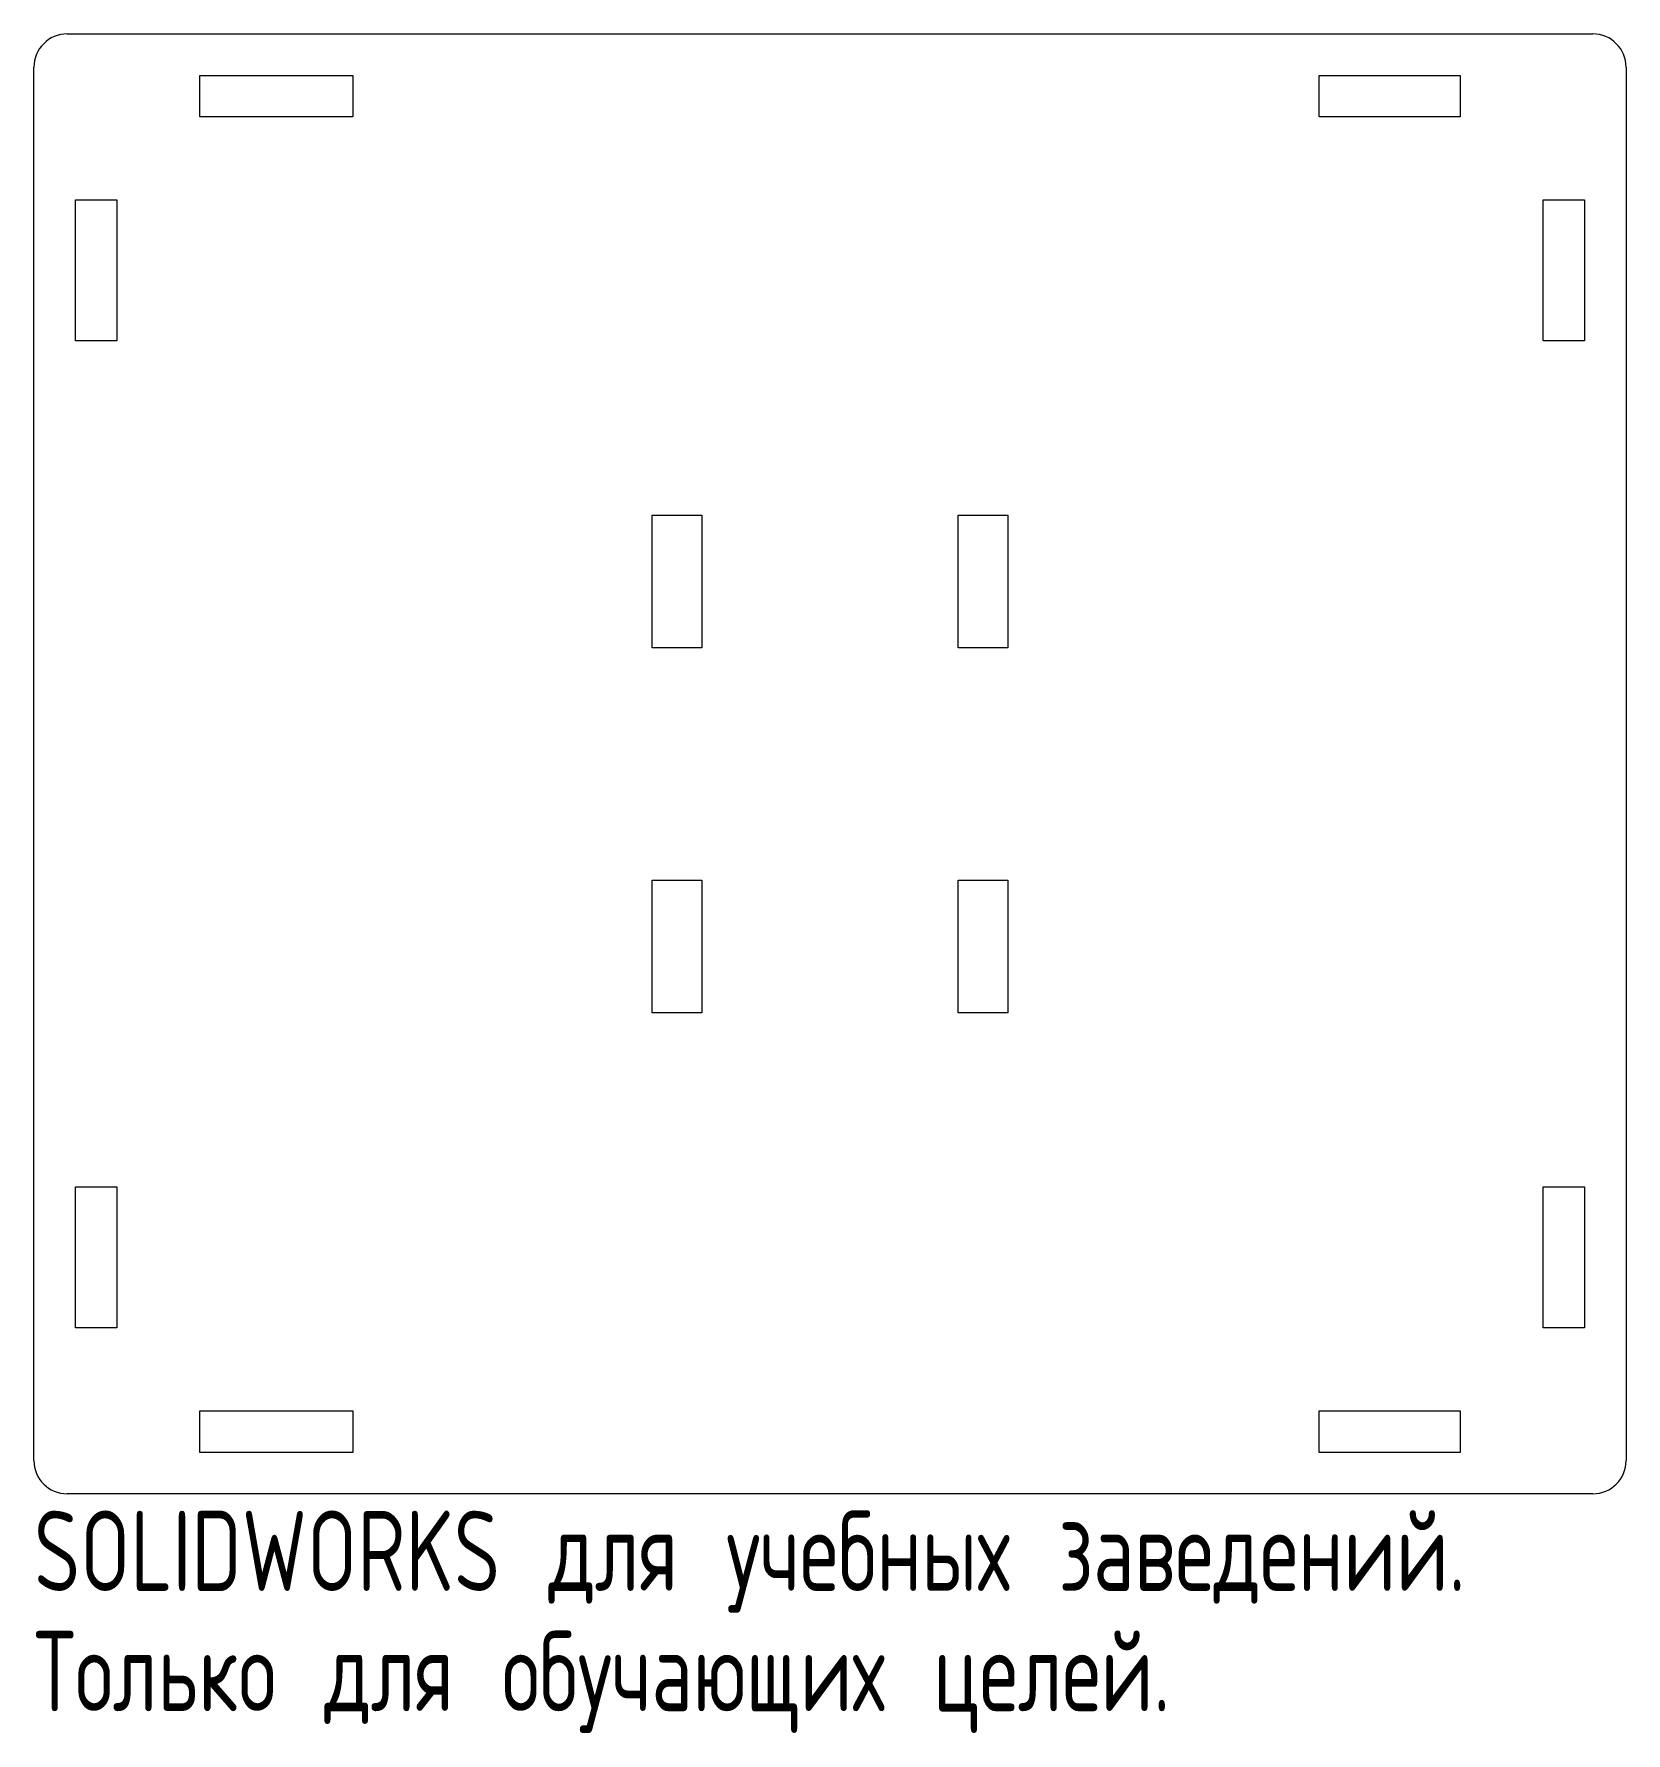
# Model space of a CAD drawing. Header units: millimetres. Extents: x -48 to 48, y -57 to 45.
import ezdxf

# ---------------------------------------------------------------- set-up
doc = ezdxf.new("R2010")
doc.units = ezdxf.units.MM
doc.styles.add('SLDTEXTSTYLE0', font='TXT', dxfattribs={"width": 0.7, "bigfont": 'bigfont'})

msp = doc.modelspace()

# ---------------------------------------------------------------- linework, layer by layer
at = {"color": 7, "linetype": 'Continuous', "lineweight": 15}
for p, q in [((-46, 45), (46, 45)), ((-48, -41), (-48, 43)), ((-38, 40), (-38, 42.5)), ((-38, 42.5), (-28.78, 42.5)), ((-28.78, 42.5), (-28.78, 40)), ((29.5, 42.5), (38, 42.5)), ((29.5, 40), (29.5, 42.5)), ((38, 42.5), (38, 40)), ((48, 43), (48, -41)), ((-28.78, 40), (-38, 40)), ((38, 40), (29.5, 40)), ((-45.5, 26.5), (-45.5, 35)), ((-45.5, 35), (-43, 35)), ((-43, 35), (-43, 26.5)), ((43, 35), (45.5, 35)), ((43, 26.5), (43, 35)), ((45.5, 35), (45.5, 26.5)), ((-43, 26.5), (-45.5, 26.5)), ((45.5, 26.5), (43, 26.5)), ((-10.72, 16), (-7.72, 16)), ((-10.72, 8), (-10.72, 16)), ((-7.72, 16), (-7.72, 8)), ((7.72, 8), (7.72, 16)), ((7.72, 16), (10.72, 16)), ((10.72, 16), (10.72, 8)), ((-7.72, 8), (-10.72, 8)), ((10.72, 8), (7.72, 8)), ((-10.72, -6), (-7.72, -6)), ((-10.72, -14), (-10.72, -6)), ((-7.72, -6), (-7.72, -14)), ((7.72, -6), (10.72, -6)), ((7.72, -14), (7.72, -6)), ((10.72, -6), (10.72, -14)), ((-7.72, -14), (-10.72, -14)), ((10.72, -14), (7.72, -14)), ((-45.5, -24.5), (-43, -24.5)), ((-45.5, -33), (-45.5, -24.5)), ((-43, -24.5), (-43, -33)), ((43, -24.5), (45.5, -24.5)), ((43, -33), (43, -24.5)), ((45.5, -24.5), (45.5, -33)), ((-43, -33), (-45.5, -33)), ((45.5, -33), (43, -33)), ((-38, -38), (-28.78, -38)), ((-38, -40.5), (-38, -38)), ((-28.78, -38), (-28.78, -40.5)), ((29.5, -38), (38, -38)), ((29.5, -40.5), (29.5, -38)), ((38, -38), (38, -40.5)), ((-28.78, -40.5), (-38, -40.5)), ((38, -40.5), (29.5, -40.5)), ((46, -43), (-46, -43))]:
    msp.add_line(p, q, dxfattribs=at)
for centre, start, end in [((-46, 43), 90, 180), ((46, 43), 0, 90), ((-46, -41), 180, 270), ((46, -41), 270, 0)]:
    msp.add_arc(centre, 2, start, end, dxfattribs=at)

# ---------------------------------------------------------------- texts
at = {"color": 7, "linetype": 'Continuous', "char_height": 4.83362, "attachment_point": 1, "style": 'SLDTEXTSTYLE0'}
for s, insert in [('SOLIDWORKS \\M+18474\\M+1847C\\M+18491 \\M+18485\\M+18489\\M+18475\\M+18471\\M+1847E\\M+1848D\\M+18487 \\M+18478\\M+18470\\M+18472\\M+18475\\M+18474\\M+18475\\M+1847E\\M+18479\\M+1847A.', (-48, -44.02)), ('\\M+18453\\M+18480\\M+1847C\\M+1848E\\M+1847B\\M+18480 \\M+18474\\M+1847C\\M+18491 \\M+18480\\M+18471\\M+18485\\M+18489\\M+18470\\M+18490\\M+1848B\\M+18479\\M+18487 \\M+18488\\M+18475\\M+1847C\\M+18475\\M+1847A.', (-48, -51.27))]:
    msp.add_mtext(s, dxfattribs=dict(at, insert=insert))

doc.saveas('drawing.dxf')
